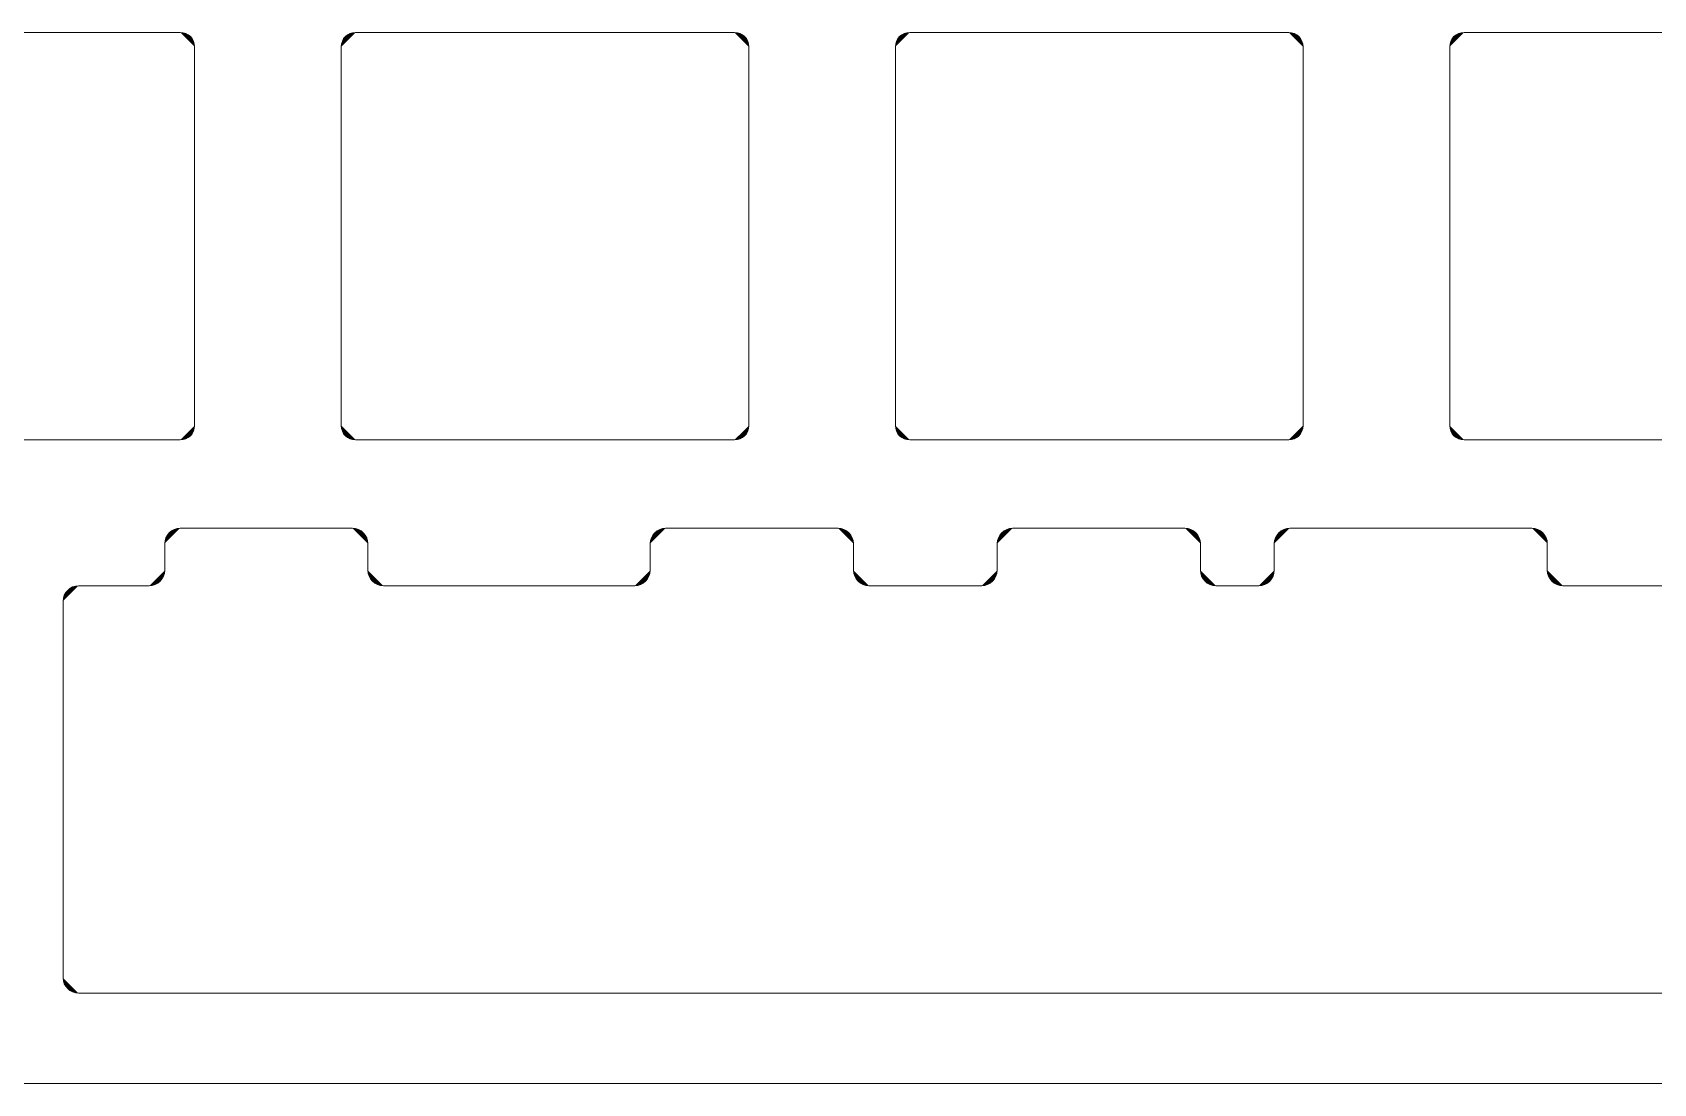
# Model space of a CAD drawing. Header units: millimetres. Extents: x 0 to 211, y 0 to 77.
# Drawn here: x 49.7 to 105.4, y 0.1 to 36.2 of the extents above; entities that cross this region are included whole.
import ezdxf

# ---------------------------------------------------------------- set-up
doc = ezdxf.new("R2010")
doc.units = ezdxf.units.MM
doc.header["$MEASUREMENT"] = 0
doc.layers.add('Layer 1', color=7, linetype='Continuous', lineweight=0)

# ---------------------------------------------------------------- blocks, each defined once
blk = doc.blocks.new('Block_1')
at = {"layer": 'Layer 1', "true_color": 0x2f2d31, "transparency": 33554687}
h = blk.add_hatch(color=250, dxfattribs=at)
h.dxf.hatch_style = 2
edge = h.paths.add_edge_path()
edge.add_spline(control_points=[(54.795, 36.207), (54.795, 36.207), (41.783, 36.207), (41.783, 36.207)], knot_values=[0, 0, 0, 0, 1, 1, 1, 1], degree=3, periodic=0)
edge.add_line((41.783, 36.207), (54.795, 36.207))
h = blk.add_hatch(color=250, dxfattribs=at)
h.dxf.hatch_style = 2
edge = h.paths.add_edge_path()
edge.add_spline(control_points=[(55.289, 35.713), (55.289, 35.995), (55.077, 36.207), (54.795, 36.207)], knot_values=[0, 0, 0, 0, 1, 1, 1, 1], degree=3, periodic=0)
edge.add_line((54.795, 36.207), (55.289, 35.713))
h = blk.add_hatch(color=250, dxfattribs=at)
h.dxf.hatch_style = 2
edge = h.paths.add_edge_path()
edge.add_spline(control_points=[(60.825, 36.207), (60.543, 36.207), (60.332, 35.995), (60.332, 35.713)], knot_values=[0, 0, 0, 0, 1, 1, 1, 1], degree=3, periodic=0)
edge.add_line((60.332, 35.713), (60.825, 36.207))
h = blk.add_hatch(color=250, dxfattribs=at)
h.dxf.hatch_style = 2
edge = h.paths.add_edge_path()
edge.add_spline(control_points=[(73.838, 36.207), (73.838, 36.207), (60.825, 36.207), (60.825, 36.207)], knot_values=[0, 0, 0, 0, 1, 1, 1, 1], degree=3, periodic=0)
edge.add_line((60.825, 36.207), (73.838, 36.207))
h = blk.add_hatch(color=250, dxfattribs=at)
h.dxf.hatch_style = 2
edge = h.paths.add_edge_path()
edge.add_spline(control_points=[(74.332, 35.713), (74.332, 35.995), (74.12, 36.207), (73.838, 36.207)], knot_values=[0, 0, 0, 0, 1, 1, 1, 1], degree=3, periodic=0)
edge.add_line((73.838, 36.207), (74.332, 35.713))
h = blk.add_hatch(color=250, dxfattribs=at)
h.dxf.hatch_style = 2
edge = h.paths.add_edge_path()
edge.add_spline(control_points=[(79.868, 36.207), (79.586, 36.207), (79.374, 35.995), (79.374, 35.713)], knot_values=[0, 0, 0, 0, 1, 1, 1, 1], degree=3, periodic=0)
edge.add_line((79.374, 35.713), (79.868, 36.207))
h = blk.add_hatch(color=250, dxfattribs=at)
h.dxf.hatch_style = 2
edge = h.paths.add_edge_path()
edge.add_spline(control_points=[(92.881, 36.207), (92.881, 36.207), (79.868, 36.207), (79.868, 36.207)], knot_values=[0, 0, 0, 0, 1, 1, 1, 1], degree=3, periodic=0)
edge.add_line((79.868, 36.207), (92.881, 36.207))
h = blk.add_hatch(color=250, dxfattribs=at)
h.dxf.hatch_style = 2
edge = h.paths.add_edge_path()
edge.add_spline(control_points=[(93.374, 35.713), (93.374, 35.995), (93.163, 36.207), (92.881, 36.207)], knot_values=[0, 0, 0, 0, 1, 1, 1, 1], degree=3, periodic=0)
edge.add_line((92.881, 36.207), (93.374, 35.713))
h = blk.add_hatch(color=250, dxfattribs=at)
h.dxf.hatch_style = 2
edge = h.paths.add_edge_path()
edge.add_spline(control_points=[(98.911, 36.207), (98.629, 36.207), (98.417, 35.995), (98.417, 35.713)], knot_values=[0, 0, 0, 0, 1, 1, 1, 1], degree=3, periodic=0)
edge.add_line((98.417, 35.713), (98.911, 36.207))
h = blk.add_hatch(color=250, dxfattribs=at)
h.dxf.hatch_style = 2
edge = h.paths.add_edge_path()
edge.add_spline(control_points=[(111.923, 36.207), (111.923, 36.207), (98.911, 36.207), (98.911, 36.207)], knot_values=[0, 0, 0, 0, 1, 1, 1, 1], degree=3, periodic=0)
edge.add_line((98.911, 36.207), (111.923, 36.207))
h = blk.add_hatch(color=250, dxfattribs=at)
h.dxf.hatch_style = 2
edge = h.paths.add_edge_path()
edge.add_spline(control_points=[(55.289, 22.7), (55.289, 22.7), (55.289, 35.713), (55.289, 35.713)], knot_values=[0, 0, 0, 0, 1, 1, 1, 1], degree=3, periodic=0)
edge.add_line((55.289, 35.713), (55.289, 22.7))
h = blk.add_hatch(color=250, dxfattribs=at)
h.dxf.hatch_style = 2
edge = h.paths.add_edge_path()
edge.add_spline(control_points=[(60.332, 35.713), (60.332, 35.713), (60.332, 22.7), (60.332, 22.7)], knot_values=[0, 0, 0, 0, 1, 1, 1, 1], degree=3, periodic=0)
edge.add_line((60.332, 22.7), (60.332, 35.713))
h = blk.add_hatch(color=250, dxfattribs=at)
h.dxf.hatch_style = 2
edge = h.paths.add_edge_path()
edge.add_spline(control_points=[(74.332, 22.7), (74.332, 22.7), (74.332, 35.713), (74.332, 35.713)], knot_values=[0, 0, 0, 0, 1, 1, 1, 1], degree=3, periodic=0)
edge.add_line((74.332, 35.713), (74.332, 22.7))
h = blk.add_hatch(color=250, dxfattribs=at)
h.dxf.hatch_style = 2
edge = h.paths.add_edge_path()
edge.add_spline(control_points=[(79.374, 35.713), (79.374, 35.713), (79.374, 22.7), (79.374, 22.7)], knot_values=[0, 0, 0, 0, 1, 1, 1, 1], degree=3, periodic=0)
edge.add_line((79.374, 22.7), (79.374, 35.713))
h = blk.add_hatch(color=250, dxfattribs=at)
h.dxf.hatch_style = 2
edge = h.paths.add_edge_path()
edge.add_spline(control_points=[(93.374, 22.7), (93.374, 22.7), (93.374, 35.713), (93.374, 35.713)], knot_values=[0, 0, 0, 0, 1, 1, 1, 1], degree=3, periodic=0)
edge.add_line((93.374, 35.713), (93.374, 22.7))
h = blk.add_hatch(color=250, dxfattribs=at)
h.dxf.hatch_style = 2
edge = h.paths.add_edge_path()
edge.add_spline(control_points=[(98.417, 35.713), (98.417, 35.713), (98.417, 22.7), (98.417, 22.7)], knot_values=[0, 0, 0, 0, 1, 1, 1, 1], degree=3, periodic=0)
edge.add_line((98.417, 22.7), (98.417, 35.713))
h = blk.add_hatch(color=250, dxfattribs=at)
h.dxf.hatch_style = 2
edge = h.paths.add_edge_path()
edge.add_spline(control_points=[(54.795, 22.207), (55.077, 22.207), (55.289, 22.418), (55.289, 22.7)], knot_values=[0, 0, 0, 0, 1, 1, 1, 1], degree=3, periodic=0)
edge.add_line((55.289, 22.7), (54.795, 22.207))
h = blk.add_hatch(color=250, dxfattribs=at)
h.dxf.hatch_style = 2
edge = h.paths.add_edge_path()
edge.add_spline(control_points=[(60.332, 22.7), (60.332, 22.418), (60.543, 22.207), (60.825, 22.207)], knot_values=[0, 0, 0, 0, 1, 1, 1, 1], degree=3, periodic=0)
edge.add_line((60.825, 22.207), (60.332, 22.7))
h = blk.add_hatch(color=250, dxfattribs=at)
h.dxf.hatch_style = 2
edge = h.paths.add_edge_path()
edge.add_spline(control_points=[(73.838, 22.207), (74.12, 22.207), (74.332, 22.418), (74.332, 22.7)], knot_values=[0, 0, 0, 0, 1, 1, 1, 1], degree=3, periodic=0)
edge.add_line((74.332, 22.7), (73.838, 22.207))
h = blk.add_hatch(color=250, dxfattribs=at)
h.dxf.hatch_style = 2
edge = h.paths.add_edge_path()
edge.add_spline(control_points=[(79.374, 22.7), (79.374, 22.418), (79.586, 22.207), (79.868, 22.207)], knot_values=[0, 0, 0, 0, 1, 1, 1, 1], degree=3, periodic=0)
edge.add_line((79.868, 22.207), (79.374, 22.7))
h = blk.add_hatch(color=250, dxfattribs=at)
h.dxf.hatch_style = 2
edge = h.paths.add_edge_path()
edge.add_spline(control_points=[(92.881, 22.207), (93.163, 22.207), (93.374, 22.418), (93.374, 22.7)], knot_values=[0, 0, 0, 0, 1, 1, 1, 1], degree=3, periodic=0)
edge.add_line((93.374, 22.7), (92.881, 22.207))
h = blk.add_hatch(color=250, dxfattribs=at)
h.dxf.hatch_style = 2
edge = h.paths.add_edge_path()
edge.add_spline(control_points=[(98.417, 22.7), (98.417, 22.418), (98.629, 22.207), (98.911, 22.207)], knot_values=[0, 0, 0, 0, 1, 1, 1, 1], degree=3, periodic=0)
edge.add_line((98.911, 22.207), (98.417, 22.7))
h = blk.add_hatch(color=250, dxfattribs=at)
h.dxf.hatch_style = 2
edge = h.paths.add_edge_path()
edge.add_spline(control_points=[(41.783, 22.207), (41.783, 22.207), (54.795, 22.207), (54.795, 22.207)], knot_values=[0, 0, 0, 0, 1, 1, 1, 1], degree=3, periodic=0)
edge.add_line((54.795, 22.207), (41.783, 22.207))
h = blk.add_hatch(color=250, dxfattribs=at)
h.dxf.hatch_style = 2
edge = h.paths.add_edge_path()
edge.add_spline(control_points=[(60.825, 22.207), (60.825, 22.207), (73.838, 22.207), (73.838, 22.207)], knot_values=[0, 0, 0, 0, 1, 1, 1, 1], degree=3, periodic=0)
edge.add_line((73.838, 22.207), (60.825, 22.207))
h = blk.add_hatch(color=250, dxfattribs=at)
h.dxf.hatch_style = 2
edge = h.paths.add_edge_path()
edge.add_spline(control_points=[(79.868, 22.207), (79.868, 22.207), (92.881, 22.207), (92.881, 22.207)], knot_values=[0, 0, 0, 0, 1, 1, 1, 1], degree=3, periodic=0)
edge.add_line((92.881, 22.207), (79.868, 22.207))
h = blk.add_hatch(color=250, dxfattribs=at)
h.dxf.hatch_style = 2
edge = h.paths.add_edge_path()
edge.add_spline(control_points=[(98.911, 22.207), (98.911, 22.207), (111.923, 22.207), (111.923, 22.207)], knot_values=[0, 0, 0, 0, 1, 1, 1, 1], degree=3, periodic=0)
edge.add_line((111.923, 22.207), (98.911, 22.207))
h = blk.add_hatch(color=250, dxfattribs=at)
h.dxf.hatch_style = 2
edge = h.paths.add_edge_path()
edge.add_spline(control_points=[(54.795, 19.174), (54.513, 19.174), (54.266, 18.927), (54.266, 18.645)], knot_values=[0, 0, 0, 0, 1, 1, 1, 1], degree=3, periodic=0)
edge.add_line((54.266, 18.645), (54.795, 19.174))
h = blk.add_hatch(color=250, dxfattribs=at)
h.dxf.hatch_style = 2
edge = h.paths.add_edge_path()
edge.add_spline(control_points=[(60.72, 19.174), (60.72, 19.174), (54.795, 19.174), (54.795, 19.174)], knot_values=[0, 0, 0, 0, 1, 1, 1, 1], degree=3, periodic=0)
edge.add_line((54.795, 19.174), (60.72, 19.174))
h = blk.add_hatch(color=250, dxfattribs=at)
h.dxf.hatch_style = 2
edge = h.paths.add_edge_path()
edge.add_spline(control_points=[(61.249, 18.645), (61.249, 18.927), (61.002, 19.174), (60.72, 19.174)], knot_values=[0, 0, 0, 0, 1, 1, 1, 1], degree=3, periodic=0)
edge.add_line((60.72, 19.174), (61.249, 18.645))
h = blk.add_hatch(color=250, dxfattribs=at)
h.dxf.hatch_style = 2
edge = h.paths.add_edge_path()
edge.add_spline(control_points=[(71.475, 19.174), (71.193, 19.174), (70.946, 18.927), (70.946, 18.645)], knot_values=[0, 0, 0, 0, 1, 1, 1, 1], degree=3, periodic=0)
edge.add_line((70.946, 18.645), (71.475, 19.174))
h = blk.add_hatch(color=250, dxfattribs=at)
h.dxf.hatch_style = 2
edge = h.paths.add_edge_path()
edge.add_spline(control_points=[(77.4, 19.174), (77.4, 19.174), (71.475, 19.174), (71.475, 19.174)], knot_values=[0, 0, 0, 0, 1, 1, 1, 1], degree=3, periodic=0)
edge.add_line((71.475, 19.174), (77.4, 19.174))
h = blk.add_hatch(color=250, dxfattribs=at)
h.dxf.hatch_style = 2
edge = h.paths.add_edge_path()
edge.add_spline(control_points=[(77.929, 18.645), (77.929, 18.927), (77.682, 19.174), (77.4, 19.174)], knot_values=[0, 0, 0, 0, 1, 1, 1, 1], degree=3, periodic=0)
edge.add_line((77.4, 19.174), (77.929, 18.645))
h = blk.add_hatch(color=250, dxfattribs=at)
h.dxf.hatch_style = 2
edge = h.paths.add_edge_path()
edge.add_spline(control_points=[(83.395, 19.174), (83.112, 19.174), (82.866, 18.927), (82.866, 18.645)], knot_values=[0, 0, 0, 0, 1, 1, 1, 1], degree=3, periodic=0)
edge.add_line((82.866, 18.645), (83.395, 19.174))
h = blk.add_hatch(color=250, dxfattribs=at)
h.dxf.hatch_style = 2
edge = h.paths.add_edge_path()
edge.add_spline(control_points=[(89.319, 19.174), (89.319, 19.174), (83.395, 19.174), (83.395, 19.174)], knot_values=[0, 0, 0, 0, 1, 1, 1, 1], degree=3, periodic=0)
edge.add_line((83.395, 19.174), (89.319, 19.174))
h = blk.add_hatch(color=250, dxfattribs=at)
h.dxf.hatch_style = 2
edge = h.paths.add_edge_path()
edge.add_spline(control_points=[(89.848, 18.645), (89.848, 18.927), (89.601, 19.174), (89.319, 19.174)], knot_values=[0, 0, 0, 0, 1, 1, 1, 1], degree=3, periodic=0)
edge.add_line((89.319, 19.174), (89.848, 18.645))
h = blk.add_hatch(color=250, dxfattribs=at)
h.dxf.hatch_style = 2
edge = h.paths.add_edge_path()
edge.add_spline(control_points=[(92.916, 19.174), (92.634, 19.174), (92.387, 18.927), (92.387, 18.645)], knot_values=[0, 0, 0, 0, 1, 1, 1, 1], degree=3, periodic=0)
edge.add_line((92.387, 18.645), (92.916, 19.174))
h = blk.add_hatch(color=250, dxfattribs=at)
h.dxf.hatch_style = 2
edge = h.paths.add_edge_path()
edge.add_spline(control_points=[(94.256, 19.174), (94.256, 19.174), (92.916, 19.174), (92.916, 19.174)], knot_values=[0, 0, 0, 0, 1, 1, 1, 1], degree=3, periodic=0)
edge.add_line((92.916, 19.174), (94.256, 19.174))
h = blk.add_hatch(color=250, dxfattribs=at)
h.dxf.hatch_style = 2
edge = h.paths.add_edge_path()
edge.add_spline(control_points=[(94.785, 19.174), (94.785, 19.174), (94.538, 19.174), (94.256, 19.174)], knot_values=[0, 0, 0, 0, 1, 1, 1, 1], degree=3, periodic=0)
edge.add_line((94.256, 19.174), (94.785, 19.174))
h = blk.add_hatch(color=250, dxfattribs=at)
h.dxf.hatch_style = 2
edge = h.paths.add_edge_path()
edge.add_spline(control_points=[(95.314, 19.174), (95.032, 19.174), (94.785, 19.174), (94.785, 19.174)], knot_values=[0, 0, 0, 0, 1, 1, 1, 1], degree=3, periodic=0)
edge.add_line((94.785, 19.174), (95.314, 19.174))
h = blk.add_hatch(color=250, dxfattribs=at)
h.dxf.hatch_style = 2
edge = h.paths.add_edge_path()
edge.add_spline(control_points=[(101.238, 19.174), (101.238, 19.174), (95.314, 19.174), (95.314, 19.174)], knot_values=[0, 0, 0, 0, 1, 1, 1, 1], degree=3, periodic=0)
edge.add_line((95.314, 19.174), (101.238, 19.174))
h = blk.add_hatch(color=250, dxfattribs=at)
h.dxf.hatch_style = 2
edge = h.paths.add_edge_path()
edge.add_spline(control_points=[(101.767, 18.645), (101.767, 18.927), (101.52, 19.174), (101.238, 19.174)], knot_values=[0, 0, 0, 0, 1, 1, 1, 1], degree=3, periodic=0)
edge.add_line((101.238, 19.174), (101.767, 18.645))
h = blk.add_hatch(color=250, dxfattribs=at)
h.dxf.hatch_style = 2
edge = h.paths.add_edge_path()
edge.add_spline(control_points=[(54.266, 18.645), (54.266, 18.645), (54.266, 17.728), (54.266, 17.728)], knot_values=[0, 0, 0, 0, 1, 1, 1, 1], degree=3, periodic=0)
edge.add_line((54.266, 17.728), (54.266, 18.645))
h = blk.add_hatch(color=250, dxfattribs=at)
h.dxf.hatch_style = 2
edge = h.paths.add_edge_path()
edge.add_spline(control_points=[(61.249, 17.728), (61.249, 17.728), (61.249, 18.645), (61.249, 18.645)], knot_values=[0, 0, 0, 0, 1, 1, 1, 1], degree=3, periodic=0)
edge.add_line((61.249, 18.645), (61.249, 17.728))
h = blk.add_hatch(color=250, dxfattribs=at)
h.dxf.hatch_style = 2
edge = h.paths.add_edge_path()
edge.add_spline(control_points=[(70.946, 18.645), (70.946, 18.645), (70.946, 17.728), (70.946, 17.728)], knot_values=[0, 0, 0, 0, 1, 1, 1, 1], degree=3, periodic=0)
edge.add_line((70.946, 17.728), (70.946, 18.645))
h = blk.add_hatch(color=250, dxfattribs=at)
h.dxf.hatch_style = 2
edge = h.paths.add_edge_path()
edge.add_spline(control_points=[(77.929, 17.728), (77.929, 17.728), (77.929, 18.645), (77.929, 18.645)], knot_values=[0, 0, 0, 0, 1, 1, 1, 1], degree=3, periodic=0)
edge.add_line((77.929, 18.645), (77.929, 17.728))
h = blk.add_hatch(color=250, dxfattribs=at)
h.dxf.hatch_style = 2
edge = h.paths.add_edge_path()
edge.add_spline(control_points=[(82.866, 18.645), (82.866, 18.645), (82.866, 17.728), (82.866, 17.728)], knot_values=[0, 0, 0, 0, 1, 1, 1, 1], degree=3, periodic=0)
edge.add_line((82.866, 17.728), (82.866, 18.645))
h = blk.add_hatch(color=250, dxfattribs=at)
h.dxf.hatch_style = 2
edge = h.paths.add_edge_path()
edge.add_spline(control_points=[(89.848, 17.728), (89.848, 17.728), (89.848, 18.645), (89.848, 18.645)], knot_values=[0, 0, 0, 0, 1, 1, 1, 1], degree=3, periodic=0)
edge.add_line((89.848, 18.645), (89.848, 17.728))
h = blk.add_hatch(color=250, dxfattribs=at)
h.dxf.hatch_style = 2
edge = h.paths.add_edge_path()
edge.add_spline(control_points=[(92.387, 18.645), (92.387, 18.645), (92.387, 17.728), (92.387, 17.728)], knot_values=[0, 0, 0, 0, 1, 1, 1, 1], degree=3, periodic=0)
edge.add_line((92.387, 17.728), (92.387, 18.645))
h = blk.add_hatch(color=250, dxfattribs=at)
h.dxf.hatch_style = 2
edge = h.paths.add_edge_path()
edge.add_spline(control_points=[(101.767, 17.728), (101.767, 17.728), (101.767, 18.645), (101.767, 18.645)], knot_values=[0, 0, 0, 0, 1, 1, 1, 1], degree=3, periodic=0)
edge.add_line((101.767, 18.645), (101.767, 17.728))
h = blk.add_hatch(color=250, dxfattribs=at)
h.dxf.hatch_style = 2
edge = h.paths.add_edge_path()
edge.add_spline(control_points=[(54.266, 17.728), (54.266, 17.446), (54.019, 17.199), (53.737, 17.199)], knot_values=[0, 0, 0, 0, 1, 1, 1, 1], degree=3, periodic=0)
edge.add_line((53.737, 17.199), (54.266, 17.728))
h = blk.add_hatch(color=250, dxfattribs=at)
h.dxf.hatch_style = 2
edge = h.paths.add_edge_path()
edge.add_spline(control_points=[(61.778, 17.199), (61.495, 17.199), (61.249, 17.446), (61.249, 17.728)], knot_values=[0, 0, 0, 0, 1, 1, 1, 1], degree=3, periodic=0)
edge.add_line((61.249, 17.728), (61.778, 17.199))
h = blk.add_hatch(color=250, dxfattribs=at)
h.dxf.hatch_style = 2
edge = h.paths.add_edge_path()
edge.add_spline(control_points=[(70.946, 17.728), (70.946, 17.446), (70.699, 17.199), (70.417, 17.199)], knot_values=[0, 0, 0, 0, 1, 1, 1, 1], degree=3, periodic=0)
edge.add_line((70.417, 17.199), (70.946, 17.728))
h = blk.add_hatch(color=250, dxfattribs=at)
h.dxf.hatch_style = 2
edge = h.paths.add_edge_path()
edge.add_spline(control_points=[(78.457, 17.199), (78.175, 17.199), (77.929, 17.446), (77.929, 17.728)], knot_values=[0, 0, 0, 0, 1, 1, 1, 1], degree=3, periodic=0)
edge.add_line((77.929, 17.728), (78.457, 17.199))
h = blk.add_hatch(color=250, dxfattribs=at)
h.dxf.hatch_style = 2
edge = h.paths.add_edge_path()
edge.add_spline(control_points=[(82.866, 17.728), (82.866, 17.446), (82.619, 17.199), (82.337, 17.199)], knot_values=[0, 0, 0, 0, 1, 1, 1, 1], degree=3, periodic=0)
edge.add_line((82.337, 17.199), (82.866, 17.728))
h = blk.add_hatch(color=250, dxfattribs=at)
h.dxf.hatch_style = 2
edge = h.paths.add_edge_path()
edge.add_spline(control_points=[(90.377, 17.199), (90.095, 17.199), (89.848, 17.446), (89.848, 17.728)], knot_values=[0, 0, 0, 0, 1, 1, 1, 1], degree=3, periodic=0)
edge.add_line((89.848, 17.728), (90.377, 17.199))
h = blk.add_hatch(color=250, dxfattribs=at)
h.dxf.hatch_style = 2
edge = h.paths.add_edge_path()
edge.add_spline(control_points=[(92.387, 17.728), (92.387, 17.446), (92.14, 17.199), (91.858, 17.199)], knot_values=[0, 0, 0, 0, 1, 1, 1, 1], degree=3, periodic=0)
edge.add_line((91.858, 17.199), (92.387, 17.728))
h = blk.add_hatch(color=250, dxfattribs=at)
h.dxf.hatch_style = 2
edge = h.paths.add_edge_path()
edge.add_spline(control_points=[(102.296, 17.199), (102.014, 17.199), (101.767, 17.446), (101.767, 17.728)], knot_values=[0, 0, 0, 0, 1, 1, 1, 1], degree=3, periodic=0)
edge.add_line((101.767, 17.728), (102.296, 17.199))
h = blk.add_hatch(color=250, dxfattribs=at)
h.dxf.hatch_style = 2
edge = h.paths.add_edge_path()
edge.add_spline(control_points=[(51.304, 17.199), (51.022, 17.199), (50.775, 16.952), (50.775, 16.67)], knot_values=[0, 0, 0, 0, 1, 1, 1, 1], degree=3, periodic=0)
edge.add_line((50.775, 16.67), (51.304, 17.199))
h = blk.add_hatch(color=250, dxfattribs=at)
h.dxf.hatch_style = 2
edge = h.paths.add_edge_path()
edge.add_spline(control_points=[(53.737, 17.199), (53.737, 17.199), (51.304, 17.199), (51.304, 17.199)], knot_values=[0, 0, 0, 0, 1, 1, 1, 1], degree=3, periodic=0)
edge.add_line((51.304, 17.199), (53.737, 17.199))
h = blk.add_hatch(color=250, dxfattribs=at)
h.dxf.hatch_style = 2
edge = h.paths.add_edge_path()
edge.add_spline(control_points=[(70.417, 17.199), (70.417, 17.199), (61.778, 17.199), (61.778, 17.199)], knot_values=[0, 0, 0, 0, 1, 1, 1, 1], degree=3, periodic=0)
edge.add_line((61.778, 17.199), (70.417, 17.199))
h = blk.add_hatch(color=250, dxfattribs=at)
h.dxf.hatch_style = 2
edge = h.paths.add_edge_path()
edge.add_spline(control_points=[(82.337, 17.199), (82.337, 17.199), (78.457, 17.199), (78.457, 17.199)], knot_values=[0, 0, 0, 0, 1, 1, 1, 1], degree=3, periodic=0)
edge.add_line((78.457, 17.199), (82.337, 17.199))
h = blk.add_hatch(color=250, dxfattribs=at)
h.dxf.hatch_style = 2
edge = h.paths.add_edge_path()
edge.add_spline(control_points=[(91.858, 17.199), (91.858, 17.199), (90.377, 17.199), (90.377, 17.199)], knot_values=[0, 0, 0, 0, 1, 1, 1, 1], degree=3, periodic=0)
edge.add_line((90.377, 17.199), (91.858, 17.199))
h = blk.add_hatch(color=250, dxfattribs=at)
h.dxf.hatch_style = 2
edge = h.paths.add_edge_path()
edge.add_spline(control_points=[(108.538, 17.199), (108.538, 17.199), (102.296, 17.199), (102.296, 17.199)], knot_values=[0, 0, 0, 0, 1, 1, 1, 1], degree=3, periodic=0)
edge.add_line((102.296, 17.199), (108.538, 17.199))
h = blk.add_hatch(color=250, dxfattribs=at)
h.dxf.hatch_style = 2
edge = h.paths.add_edge_path()
edge.add_spline(control_points=[(50.775, 16.67), (50.775, 16.67), (50.775, 3.728), (50.775, 3.728)], knot_values=[0, 0, 0, 0, 1, 1, 1, 1], degree=3, periodic=0)
edge.add_line((50.775, 3.728), (50.775, 16.67))
h = blk.add_hatch(color=250, dxfattribs=at)
h.dxf.hatch_style = 2
edge = h.paths.add_edge_path()
edge.add_spline(control_points=[(50.775, 3.728), (50.775, 3.446), (51.022, 3.199), (51.304, 3.199)], knot_values=[0, 0, 0, 0, 1, 1, 1, 1], degree=3, periodic=0)
edge.add_line((51.304, 3.199), (50.775, 3.728))
h = blk.add_hatch(color=250, dxfattribs=at)
h.dxf.hatch_style = 2
edge = h.paths.add_edge_path()
edge.add_spline(control_points=[(51.304, 3.199), (51.304, 3.199), (70.417, 3.199), (70.417, 3.199)], knot_values=[0, 0, 0, 0, 1, 1, 1, 1], degree=3, periodic=0)
edge.add_line((70.417, 3.199), (51.304, 3.199))
h = blk.add_hatch(color=250, dxfattribs=at)
h.dxf.hatch_style = 2
edge = h.paths.add_edge_path()
edge.add_spline(control_points=[(70.417, 3.199), (70.699, 3.199), (70.946, 3.199), (70.946, 3.199)], knot_values=[0, 0, 0, 0, 1, 1, 1, 1], degree=3, periodic=0)
edge.add_line((70.946, 3.199), (70.417, 3.199))
h = blk.add_hatch(color=250, dxfattribs=at)
h.dxf.hatch_style = 2
edge = h.paths.add_edge_path()
edge.add_spline(control_points=[(70.946, 3.199), (70.946, 3.199), (71.193, 3.199), (71.475, 3.199)], knot_values=[0, 0, 0, 0, 1, 1, 1, 1], degree=3, periodic=0)
edge.add_line((71.475, 3.199), (70.946, 3.199))
h = blk.add_hatch(color=250, dxfattribs=at)
h.dxf.hatch_style = 2
edge = h.paths.add_edge_path()
edge.add_spline(control_points=[(71.475, 3.199), (71.475, 3.199), (77.4, 3.199), (77.4, 3.199)], knot_values=[0, 0, 0, 0, 1, 1, 1, 1], degree=3, periodic=0)
edge.add_line((77.4, 3.199), (71.475, 3.199))
h = blk.add_hatch(color=250, dxfattribs=at)
h.dxf.hatch_style = 2
edge = h.paths.add_edge_path()
edge.add_spline(control_points=[(77.4, 3.199), (77.682, 3.199), (77.929, 3.199), (77.929, 3.199)], knot_values=[0, 0, 0, 0, 1, 1, 1, 1], degree=3, periodic=0)
edge.add_line((77.929, 3.199), (77.4, 3.199))
h = blk.add_hatch(color=250, dxfattribs=at)
h.dxf.hatch_style = 2
edge = h.paths.add_edge_path()
edge.add_spline(control_points=[(77.929, 3.199), (77.929, 3.199), (78.175, 3.199), (78.457, 3.199)], knot_values=[0, 0, 0, 0, 1, 1, 1, 1], degree=3, periodic=0)
edge.add_line((78.457, 3.199), (77.929, 3.199))
h = blk.add_hatch(color=250, dxfattribs=at)
h.dxf.hatch_style = 2
edge = h.paths.add_edge_path()
edge.add_spline(control_points=[(78.457, 3.199), (78.457, 3.199), (82.337, 3.199), (82.337, 3.199)], knot_values=[0, 0, 0, 0, 1, 1, 1, 1], degree=3, periodic=0)
edge.add_line((82.337, 3.199), (78.457, 3.199))
h = blk.add_hatch(color=250, dxfattribs=at)
h.dxf.hatch_style = 2
edge = h.paths.add_edge_path()
edge.add_spline(control_points=[(82.337, 3.199), (82.619, 3.199), (82.866, 3.199), (82.866, 3.199)], knot_values=[0, 0, 0, 0, 1, 1, 1, 1], degree=3, periodic=0)
edge.add_line((82.866, 3.199), (82.337, 3.199))
h = blk.add_hatch(color=250, dxfattribs=at)
h.dxf.hatch_style = 2
edge = h.paths.add_edge_path()
edge.add_spline(control_points=[(82.866, 3.199), (82.866, 3.199), (83.112, 3.199), (83.395, 3.199)], knot_values=[0, 0, 0, 0, 1, 1, 1, 1], degree=3, periodic=0)
edge.add_line((83.395, 3.199), (82.866, 3.199))
h = blk.add_hatch(color=250, dxfattribs=at)
h.dxf.hatch_style = 2
edge = h.paths.add_edge_path()
edge.add_spline(control_points=[(83.395, 3.199), (83.395, 3.199), (89.319, 3.199), (89.319, 3.199)], knot_values=[0, 0, 0, 0, 1, 1, 1, 1], degree=3, periodic=0)
edge.add_line((89.319, 3.199), (83.395, 3.199))
h = blk.add_hatch(color=250, dxfattribs=at)
h.dxf.hatch_style = 2
edge = h.paths.add_edge_path()
edge.add_spline(control_points=[(89.319, 3.199), (89.601, 3.199), (89.848, 3.199), (89.848, 3.199)], knot_values=[0, 0, 0, 0, 1, 1, 1, 1], degree=3, periodic=0)
edge.add_line((89.848, 3.199), (89.319, 3.199))
h = blk.add_hatch(color=250, dxfattribs=at)
h.dxf.hatch_style = 2
edge = h.paths.add_edge_path()
edge.add_spline(control_points=[(89.848, 3.199), (89.848, 3.199), (90.095, 3.199), (90.377, 3.199)], knot_values=[0, 0, 0, 0, 1, 1, 1, 1], degree=3, periodic=0)
edge.add_line((90.377, 3.199), (89.848, 3.199))
h = blk.add_hatch(color=250, dxfattribs=at)
h.dxf.hatch_style = 2
edge = h.paths.add_edge_path()
edge.add_spline(control_points=[(90.377, 3.199), (90.377, 3.199), (91.858, 3.199), (91.858, 3.199)], knot_values=[0, 0, 0, 0, 1, 1, 1, 1], degree=3, periodic=0)
edge.add_line((91.858, 3.199), (90.377, 3.199))
h = blk.add_hatch(color=250, dxfattribs=at)
h.dxf.hatch_style = 2
edge = h.paths.add_edge_path()
edge.add_spline(control_points=[(91.858, 3.199), (92.14, 3.199), (92.387, 3.199), (92.387, 3.199)], knot_values=[0, 0, 0, 0, 1, 1, 1, 1], degree=3, periodic=0)
edge.add_line((92.387, 3.199), (91.858, 3.199))
h = blk.add_hatch(color=250, dxfattribs=at)
h.dxf.hatch_style = 2
edge = h.paths.add_edge_path()
edge.add_spline(control_points=[(92.387, 3.199), (92.387, 3.199), (92.634, 3.199), (92.916, 3.199)], knot_values=[0, 0, 0, 0, 1, 1, 1, 1], degree=3, periodic=0)
edge.add_line((92.916, 3.199), (92.387, 3.199))
h = blk.add_hatch(color=250, dxfattribs=at)
h.dxf.hatch_style = 2
edge = h.paths.add_edge_path()
edge.add_spline(control_points=[(92.916, 3.199), (92.916, 3.199), (98.84, 3.199), (98.84, 3.199)], knot_values=[0, 0, 0, 0, 1, 1, 1, 1], degree=3, periodic=0)
edge.add_line((98.84, 3.199), (92.916, 3.199))
h = blk.add_hatch(color=250, dxfattribs=at)
h.dxf.hatch_style = 2
edge = h.paths.add_edge_path()
edge.add_spline(control_points=[(98.84, 3.199), (99.123, 3.199), (99.369, 3.199), (99.369, 3.199)], knot_values=[0, 0, 0, 0, 1, 1, 1, 1], degree=3, periodic=0)
edge.add_line((99.369, 3.199), (98.84, 3.199))
h = blk.add_hatch(color=250, dxfattribs=at)
h.dxf.hatch_style = 2
edge = h.paths.add_edge_path()
edge.add_spline(control_points=[(99.369, 3.199), (99.369, 3.199), (99.616, 3.199), (99.898, 3.199)], knot_values=[0, 0, 0, 0, 1, 1, 1, 1], degree=3, periodic=0)
edge.add_line((99.898, 3.199), (99.369, 3.199))
h = blk.add_hatch(color=250, dxfattribs=at)
h.dxf.hatch_style = 2
edge = h.paths.add_edge_path()
edge.add_spline(control_points=[(99.898, 3.199), (99.898, 3.199), (108.538, 3.199), (108.538, 3.199)], knot_values=[0, 0, 0, 0, 1, 1, 1, 1], degree=3, periodic=0)
edge.add_line((108.538, 3.199), (99.898, 3.199))
h = blk.add_hatch(color=250, dxfattribs=at)
h.dxf.hatch_style = 2
edge = h.paths.add_edge_path()
edge.add_spline(control_points=[(179.067, 0.096), (179.067, 0.096), (31.767, 0.096), (31.767, 0.096)], knot_values=[0, 0, 0, 0, 1, 1, 1, 1], degree=3, periodic=0)
edge.add_line((31.767, 0.096), (179.067, 0.096))
at = {"layer": 'Layer 1', "color": 250, "lineweight": 20, "true_color": 0x2f2d31}
for points in [[(54.795, 36.207), (54.795, 36.207), (41.783, 36.207), (41.783, 36.207)], [(55.289, 35.713), (55.289, 35.995), (55.077, 36.207), (54.795, 36.207)], [(60.825, 36.207), (60.543, 36.207), (60.332, 35.995), (60.332, 35.713)], [(73.838, 36.207), (73.838, 36.207), (60.825, 36.207), (60.825, 36.207)], [(74.332, 35.713), (74.332, 35.995), (74.12, 36.207), (73.838, 36.207)], [(79.868, 36.207), (79.586, 36.207), (79.374, 35.995), (79.374, 35.713)], [(92.881, 36.207), (92.881, 36.207), (79.868, 36.207), (79.868, 36.207)], [(93.374, 35.713), (93.374, 35.995), (93.163, 36.207), (92.881, 36.207)], [(98.911, 36.207), (98.629, 36.207), (98.417, 35.995), (98.417, 35.713)], [(111.923, 36.207), (111.923, 36.207), (98.911, 36.207), (98.911, 36.207)], [(55.289, 22.7), (55.289, 22.7), (55.289, 35.713), (55.289, 35.713)], [(60.332, 35.713), (60.332, 35.713), (60.332, 22.7), (60.332, 22.7)], [(74.332, 22.7), (74.332, 22.7), (74.332, 35.713), (74.332, 35.713)], [(79.374, 35.713), (79.374, 35.713), (79.374, 22.7), (79.374, 22.7)], [(93.374, 22.7), (93.374, 22.7), (93.374, 35.713), (93.374, 35.713)], [(98.417, 35.713), (98.417, 35.713), (98.417, 22.7), (98.417, 22.7)], [(54.795, 22.207), (55.077, 22.207), (55.289, 22.418), (55.289, 22.7)], [(60.332, 22.7), (60.332, 22.418), (60.543, 22.207), (60.825, 22.207)], [(73.838, 22.207), (74.12, 22.207), (74.332, 22.418), (74.332, 22.7)], [(79.374, 22.7), (79.374, 22.418), (79.586, 22.207), (79.868, 22.207)], [(92.881, 22.207), (93.163, 22.207), (93.374, 22.418), (93.374, 22.7)], [(98.417, 22.7), (98.417, 22.418), (98.629, 22.207), (98.911, 22.207)], [(41.783, 22.207), (41.783, 22.207), (54.795, 22.207), (54.795, 22.207)], [(60.825, 22.207), (60.825, 22.207), (73.838, 22.207), (73.838, 22.207)], [(79.868, 22.207), (79.868, 22.207), (92.881, 22.207), (92.881, 22.207)], [(98.911, 22.207), (98.911, 22.207), (111.923, 22.207), (111.923, 22.207)], [(54.795, 19.174), (54.513, 19.174), (54.266, 18.927), (54.266, 18.645)], [(60.72, 19.174), (60.72, 19.174), (54.795, 19.174), (54.795, 19.174)], [(61.249, 18.645), (61.249, 18.927), (61.002, 19.174), (60.72, 19.174)], [(71.475, 19.174), (71.193, 19.174), (70.946, 18.927), (70.946, 18.645)], [(77.4, 19.174), (77.4, 19.174), (71.475, 19.174), (71.475, 19.174)], [(77.929, 18.645), (77.929, 18.927), (77.682, 19.174), (77.4, 19.174)], [(83.395, 19.174), (83.112, 19.174), (82.866, 18.927), (82.866, 18.645)], [(89.319, 19.174), (89.319, 19.174), (83.395, 19.174), (83.395, 19.174)], [(89.848, 18.645), (89.848, 18.927), (89.601, 19.174), (89.319, 19.174)], [(92.916, 19.174), (92.634, 19.174), (92.387, 18.927), (92.387, 18.645)], [(94.256, 19.174), (94.256, 19.174), (92.916, 19.174), (92.916, 19.174)], [(94.785, 19.174), (94.785, 19.174), (94.538, 19.174), (94.256, 19.174)], [(95.314, 19.174), (95.032, 19.174), (94.785, 19.174), (94.785, 19.174)], [(101.238, 19.174), (101.238, 19.174), (95.314, 19.174), (95.314, 19.174)], [(101.767, 18.645), (101.767, 18.927), (101.52, 19.174), (101.238, 19.174)], [(54.266, 18.645), (54.266, 18.645), (54.266, 17.728), (54.266, 17.728)], [(61.249, 17.728), (61.249, 17.728), (61.249, 18.645), (61.249, 18.645)], [(70.946, 18.645), (70.946, 18.645), (70.946, 17.728), (70.946, 17.728)], [(77.929, 17.728), (77.929, 17.728), (77.929, 18.645), (77.929, 18.645)], [(82.866, 18.645), (82.866, 18.645), (82.866, 17.728), (82.866, 17.728)], [(89.848, 17.728), (89.848, 17.728), (89.848, 18.645), (89.848, 18.645)], [(92.387, 18.645), (92.387, 18.645), (92.387, 17.728), (92.387, 17.728)], [(101.767, 17.728), (101.767, 17.728), (101.767, 18.645), (101.767, 18.645)], [(54.266, 17.728), (54.266, 17.446), (54.019, 17.199), (53.737, 17.199)], [(61.778, 17.199), (61.495, 17.199), (61.249, 17.446), (61.249, 17.728)], [(70.946, 17.728), (70.946, 17.446), (70.699, 17.199), (70.417, 17.199)], [(78.457, 17.199), (78.175, 17.199), (77.929, 17.446), (77.929, 17.728)], [(82.866, 17.728), (82.866, 17.446), (82.619, 17.199), (82.337, 17.199)], [(90.377, 17.199), (90.095, 17.199), (89.848, 17.446), (89.848, 17.728)], [(92.387, 17.728), (92.387, 17.446), (92.14, 17.199), (91.858, 17.199)], [(102.296, 17.199), (102.014, 17.199), (101.767, 17.446), (101.767, 17.728)], [(51.304, 17.199), (51.022, 17.199), (50.775, 16.952), (50.775, 16.67)], [(53.737, 17.199), (53.737, 17.199), (51.304, 17.199), (51.304, 17.199)], [(70.417, 17.199), (70.417, 17.199), (61.778, 17.199), (61.778, 17.199)], [(82.337, 17.199), (82.337, 17.199), (78.457, 17.199), (78.457, 17.199)], [(91.858, 17.199), (91.858, 17.199), (90.377, 17.199), (90.377, 17.199)], [(108.538, 17.199), (108.538, 17.199), (102.296, 17.199), (102.296, 17.199)], [(50.775, 16.67), (50.775, 16.67), (50.775, 3.728), (50.775, 3.728)], [(50.775, 3.728), (50.775, 3.446), (51.022, 3.199), (51.304, 3.199)], [(51.304, 3.199), (51.304, 3.199), (70.417, 3.199), (70.417, 3.199)], [(70.417, 3.199), (70.699, 3.199), (70.946, 3.199), (70.946, 3.199)], [(70.946, 3.199), (70.946, 3.199), (71.193, 3.199), (71.475, 3.199)], [(71.475, 3.199), (71.475, 3.199), (77.4, 3.199), (77.4, 3.199)], [(77.4, 3.199), (77.682, 3.199), (77.929, 3.199), (77.929, 3.199)], [(77.929, 3.199), (77.929, 3.199), (78.175, 3.199), (78.457, 3.199)], [(78.457, 3.199), (78.457, 3.199), (82.337, 3.199), (82.337, 3.199)], [(82.337, 3.199), (82.619, 3.199), (82.866, 3.199), (82.866, 3.199)], [(82.866, 3.199), (82.866, 3.199), (83.112, 3.199), (83.395, 3.199)], [(83.395, 3.199), (83.395, 3.199), (89.319, 3.199), (89.319, 3.199)], [(89.319, 3.199), (89.601, 3.199), (89.848, 3.199), (89.848, 3.199)], [(89.848, 3.199), (89.848, 3.199), (90.095, 3.199), (90.377, 3.199)], [(90.377, 3.199), (90.377, 3.199), (91.858, 3.199), (91.858, 3.199)], [(91.858, 3.199), (92.14, 3.199), (92.387, 3.199), (92.387, 3.199)], [(92.387, 3.199), (92.387, 3.199), (92.634, 3.199), (92.916, 3.199)], [(92.916, 3.199), (92.916, 3.199), (98.84, 3.199), (98.84, 3.199)], [(98.84, 3.199), (99.123, 3.199), (99.369, 3.199), (99.369, 3.199)], [(99.369, 3.199), (99.369, 3.199), (99.616, 3.199), (99.898, 3.199)], [(99.898, 3.199), (99.898, 3.199), (108.538, 3.199), (108.538, 3.199)], [(179.067, 0.096), (179.067, 0.096), (31.767, 0.096), (31.767, 0.096)]]:
    blk.add_open_spline(points, degree=3, dxfattribs=at)

msp = doc.modelspace()

# ---------------------------------------------------------------- block references
at = {"layer": 'Layer 1'}
msp.add_blockref('Block_1', (0, 0), dxfattribs=at)

doc.saveas('drawing.dxf')
